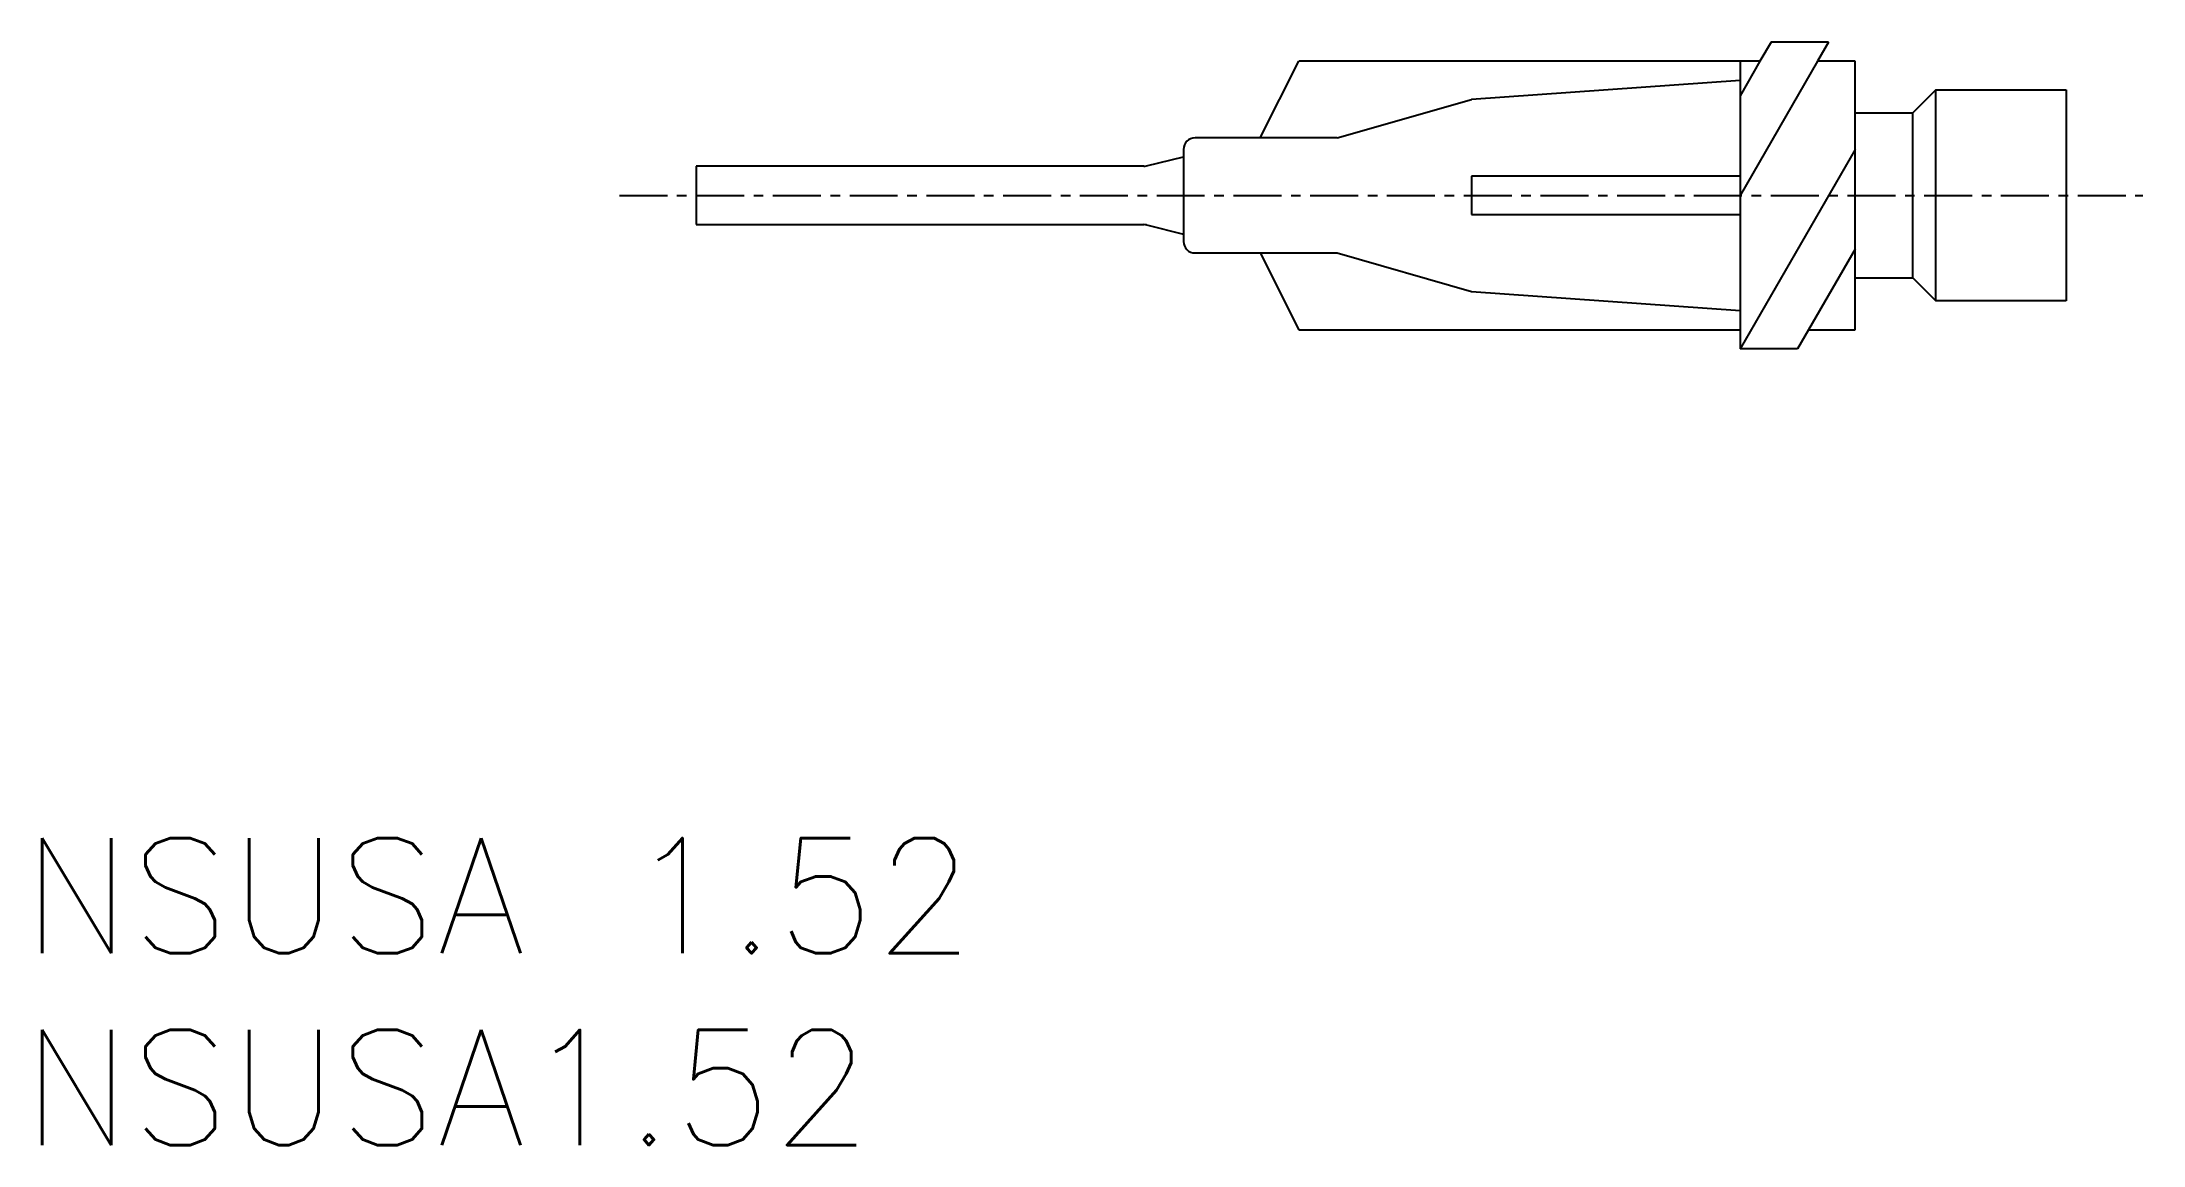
# Model space of a CAD drawing. Extents: x 0.5 to 55.3, y 0 to 28.8.
import ezdxf

# ---------------------------------------------------------------- set-up
doc = ezdxf.new("R2010")
doc.units = 0
doc.linetypes.add('CENTER', pattern=[2, 1.25, -0.25, 0.25, -0.25])
doc.layers.get('0').update_dxf_attribs({"linetype": 'CONTINUOUS'})
doc.layers.add('CENTER', color=1, linetype='CENTER')
doc.styles.get("Standard").update_dxf_attribs({"font": 'txt.shx'})

# ---------------------------------------------------------------- blocks, each defined once
blk = doc.blocks.new('*U3')
at = {"color": 7, "linetype": 'CONTINUOUS'}
blk.add_text('NSUSA1.52', height=3, dxfattribs=at).set_placement((0, 0))
blk = doc.blocks.new('*U4')
at = {"color": 7, "linetype": 'CONTINUOUS'}
blk.add_text('NSUSA 1.52', height=3, dxfattribs=at).set_placement((0, 5))

msp = doc.modelspace()

# ---------------------------------------------------------------- linework, layer by layer
at = {"color": 7, "linetype": 'CONTINUOUS'}
for p, q in [((45.568, 28.754), (45.279, 28.254)), ((47.068, 28.754), (45.568, 28.754)), ((47.068, 28.754), (46.779, 28.254)), ((32.259, 26.254), (33.259, 28.254)), ((45.279, 28.254), (33.259, 28.254)), ((44.759, 28.254), (44.759, 20.754)), ((47.759, 28.254), (46.779, 28.254)), ((47.759, 21.254), (47.759, 28.254)), ((44.759, 27.754), (37.759, 27.254)), ((49.859, 27.504), (49.259, 26.904)), ((49.859, 27.504), (53.259, 27.504)), ((53.259, 27.504), (53.259, 22.004)), ((34.259, 26.254), (37.759, 27.254)), ((47.759, 26.904), (49.259, 26.904)), ((49.259, 22.604), (49.259, 26.904)), ((29.294, 25.523), (30.259, 25.764)), ((30.259, 25.954), (30.259, 25.829)), ((30.259, 25.829), (30.259, 23.554)), ((34.259, 26.254), (30.559, 26.254)), ((17.559, 25.514), (17.559, 23.994)), ((29.222, 25.514), (17.559, 25.514)), ((44.759, 25.254), (37.759, 25.254)), ((37.759, 25.254), (37.759, 24.254)), ((37.759, 24.254), (44.759, 24.254)), ((17.559, 23.994), (29.222, 23.994)), ((29.294, 23.985), (30.259, 23.744)), ((30.559, 23.254), (34.259, 23.254)), ((32.259, 23.254), (33.259, 21.254)), ((34.259, 23.254), (37.759, 22.254)), ((47.759, 22.604), (49.259, 22.604)), ((49.259, 22.604), (49.859, 22.004)), ((37.759, 22.254), (44.759, 21.754)), ((53.259, 22.004), (49.859, 22.004)), ((33.259, 21.254), (44.759, 21.254)), ((46.547, 21.254), (46.259, 20.754)), ((46.547, 21.254), (47.759, 21.254)), ((46.259, 20.754), (44.759, 20.754))]:
    msp.add_line(p, q, dxfattribs=at)
at = {"color": 3, "linetype": 'CONTINUOUS'}
for p, q in [((46.779, 28.254), (44.759, 24.754)), ((45.279, 28.254), (44.759, 27.352)), ((49.859, 22.004), (49.859, 27.504)), ((47.759, 25.95), (44.759, 20.754)), ((47.759, 23.352), (46.547, 21.254))]:
    msp.add_line(p, q, dxfattribs=at)
at = {"color": 7, "linetype": 'CONTINUOUS'}
for centre, start, end in [((30.559, 25.954), 90, 180), ((29.222, 25.814), 270, 284.0362), ((29.222, 23.694), 75.9638, 90), ((30.559, 23.554), 180, 270)]:
    msp.add_arc(centre, 0.3, start, end, dxfattribs=at)
at = {"layer": 'CENTER'}
msp.add_line((15.559, 24.754), (55.259, 24.754), dxfattribs=at)

# ---------------------------------------------------------------- block references
at = {"color": 7, "linetype": 'CONTINUOUS'}
for name in ['*U4', '*U3']:
    msp.add_blockref(name, (0, 0), dxfattribs=at)

doc.saveas('drawing.dxf')
